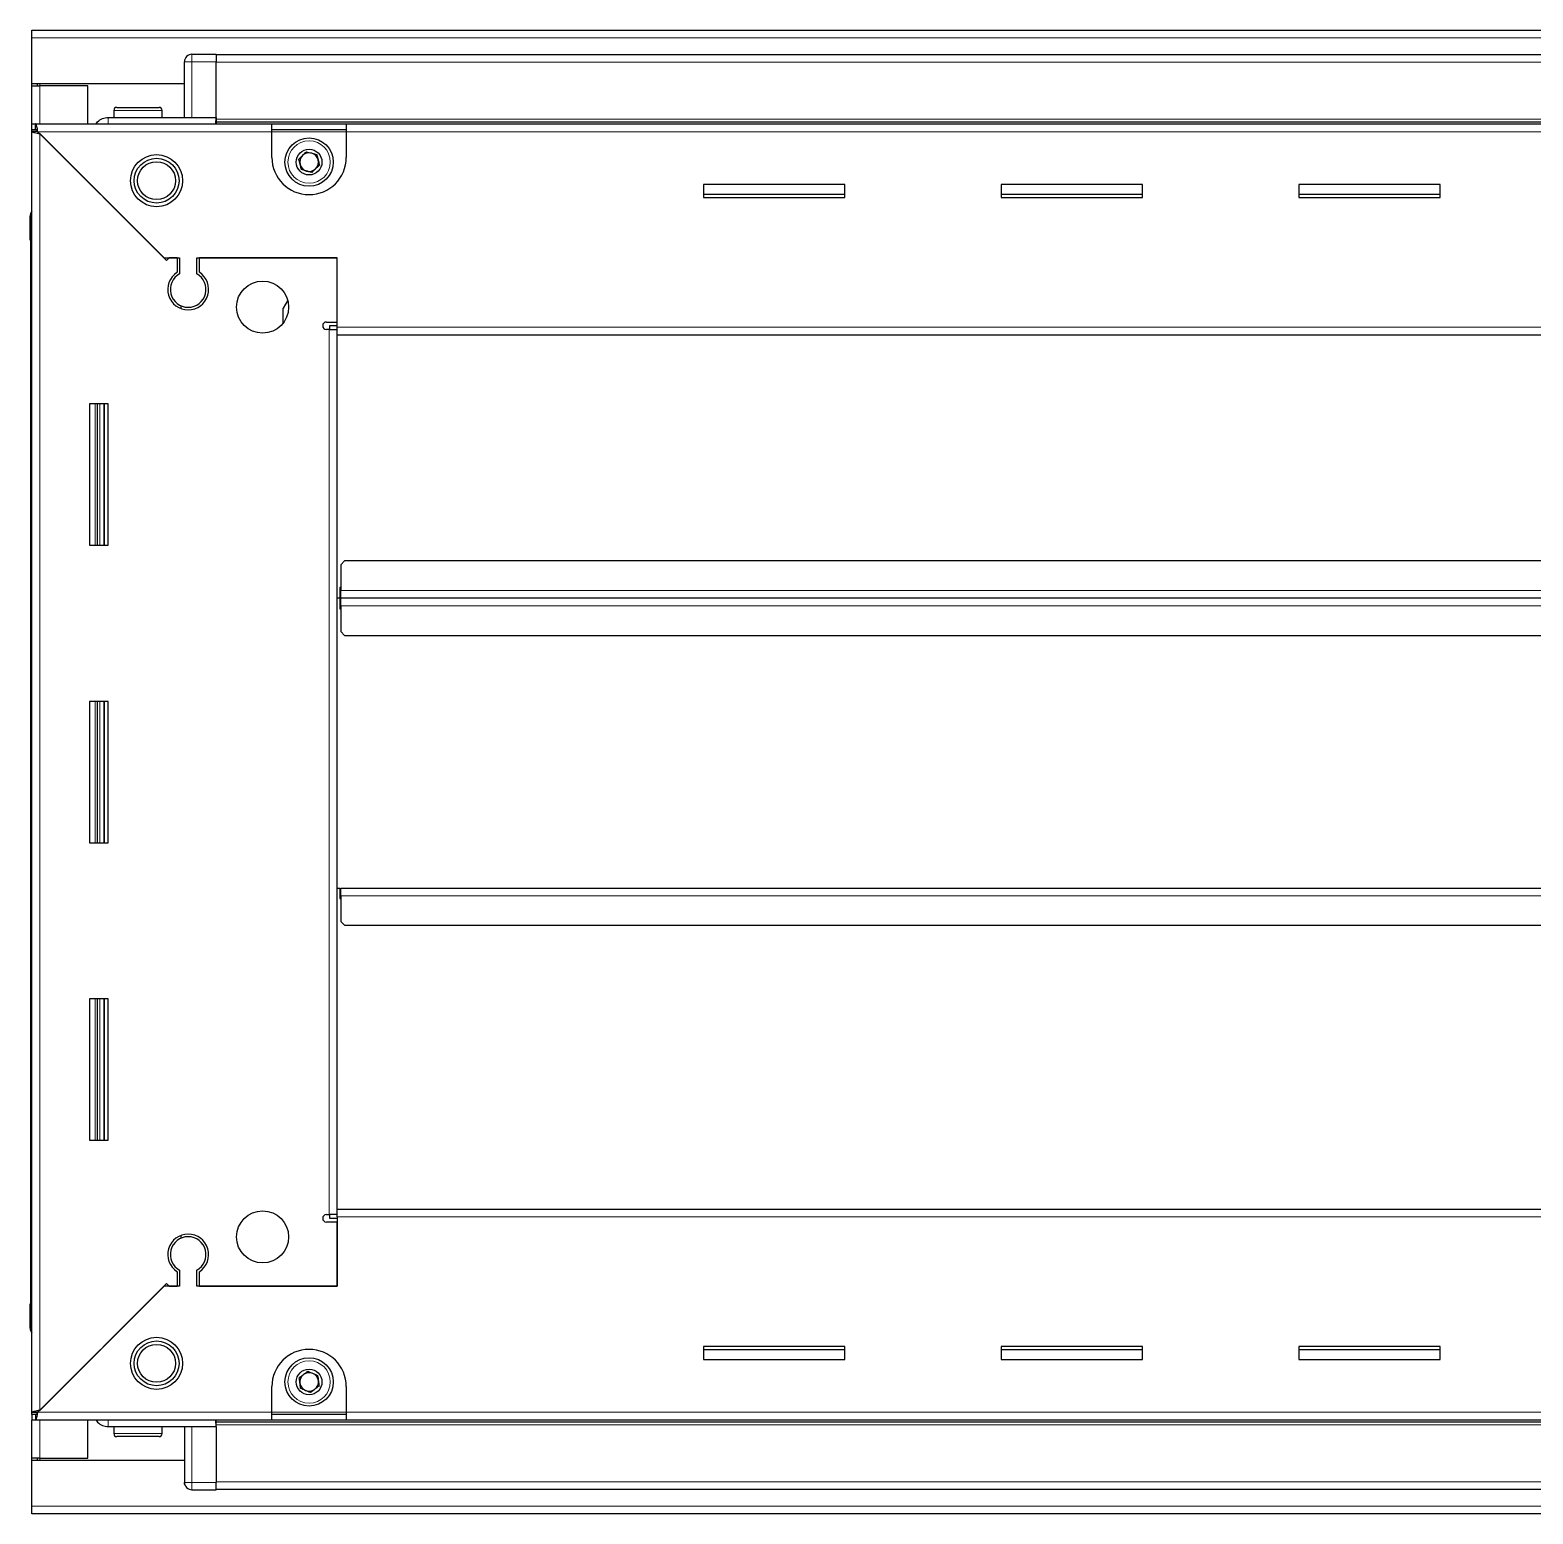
# Model space of a CAD drawing. Header units: millimetres. Extents: x 1315 to 4550, y 427 to 1624.
# Drawn here: x 3274.9 to 3678.8, y 976.8 to 1375.8 of the extents above; entities that cross this region are included whole.
import ezdxf

# ---------------------------------------------------------------- set-up
doc = ezdxf.new("R2010")
doc.units = ezdxf.units.MM

msp = doc.modelspace()

# ---------------------------------------------------------------- linework, layer by layer
at = {"color": 7, "linetype": 'Continuous', "lineweight": 25}
for p, q in [((3275.42, 1375.82), (4474.42, 1375.82)), ((3275.42, 1373.72), (3275.42, 1375.82)), ((3275.42, 1361.32), (3275.42, 1373.72)), ((3318.42, 1369.32), (3324.92, 1369.32)), ((3318.42, 1369.32), (3324.92, 1369.32)), ((3324.92, 1369.32), (3324.92, 1369.32)), ((3324.92, 1369.32), (3324.92, 1369.32)), ((3324.92, 1369.32), (3324.92, 1367.32)), ((3316.42, 1352.32), (3316.42, 1367.32)), ((3317.1, 1368.82), (3317.09, 1368.82)), ((4424.92, 1369.17), (3324.92, 1369.17)), ((3324.92, 1352.32), (3324.92, 1367.32)), ((3316.42, 1361.32), (3275.42, 1361.32)), ((3275.42, 1360.82), (3275.42, 1361.32)), ((3276.92, 1360.82), (3276.92, 1361.32)), ((3275.42, 1360.82), (3277.52, 1360.82)), ((3275.42, 1350.57), (3275.42, 1360.82)), ((3290.42, 1360.82), (3277.52, 1360.82)), ((3290.42, 1350.57), (3290.42, 1360.82)), ((3297.42, 1354.22), (3297.42, 1352.32)), ((3298.22, 1355.02), (3309.62, 1355.02)), ((3310.42, 1352.32), (3310.42, 1354.22)), ((3275.42, 1349.07), (3275.42, 1350.57)), ((3275.42, 1350.57), (3276.42, 1350.57)), ((3276.42, 1350.57), (3339.92, 1350.57)), ((3276.42, 1349.07), (3276.42, 1350.57)), ((3295.92, 1352.32), (3324.92, 1352.32)), ((3324.84, 1350.57), (3324.92, 1352.29)), ((3324.92, 1352.32), (3324.92, 1351.82)), ((3324.92, 1351.17), (4424.92, 1351.17)), ((3339.92, 1348.47), (3339.92, 1350.57)), ((3339.92, 1350.57), (3359.92, 1350.57)), ((3359.92, 1350.57), (3359.92, 1348.47)), ((3359.92, 1350.57), (4389.92, 1350.57)), ((3275.42, 1348.57), (3275.42, 1349.07)), ((3275.42, 1349.07), (3276.42, 1349.07)), ((3275.42, 1004.07), (3275.42, 1348.57)), ((3276.92, 1348.57), (3275.42, 1348.57)), ((3277.02, 1348.47), (3310.92, 1314.57)), ((3311.62, 1313.87), (3277.52, 1347.97)), ((3339.92, 1349.07), (3359.92, 1349.07)), ((3339.92, 1341.57), (3339.92, 1348.47)), ((3359.92, 1348.47), (3359.92, 1341.57)), ((3493.92, 1334.32), (3455.92, 1334.32)), ((3455.92, 1334.32), (3455.92, 1330.82)), ((3493.92, 1330.82), (3493.92, 1334.32)), ((3573.92, 1334.32), (3535.92, 1334.32)), ((3535.92, 1334.32), (3535.92, 1330.82)), ((3573.92, 1330.82), (3573.92, 1334.32)), ((3653.92, 1334.32), (3615.92, 1334.32)), ((3615.92, 1334.32), (3615.92, 1330.82)), ((3653.92, 1330.82), (3653.92, 1334.32)), ((3493.92, 1331.57), (3455.92, 1331.57)), ((3455.92, 1330.82), (3493.92, 1330.82)), ((3573.92, 1331.57), (3535.92, 1331.57)), ((3535.92, 1330.82), (3573.92, 1330.82)), ((3653.92, 1331.57), (3615.92, 1331.57)), ((3615.92, 1330.82), (3653.92, 1330.82)), ((3274.92, 1325.82), (3274.92, 1319.32)), ((3274.92, 1319.32), (3274.92, 1325.82)), ((3274.92, 1319.32), (3274.92, 1319.32)), ((3275.42, 1319.32), (3274.92, 1319.32)), ((3275.07, 1319.32), (3275.07, 1033.32)), ((3310.92, 1314.57), (3315.12, 1314.57)), ((3312.32, 1314.57), (3311.62, 1313.87)), ((3314.42, 1314.57), (3312.32, 1314.57)), ((3314.42, 1314.57), (3314.42, 1310.68)), ((3315.12, 1314.57), (3315.12, 1310.29)), ((3319.72, 1314.57), (3357.42, 1314.57)), ((3319.72, 1310.29), (3319.72, 1314.57)), ((3320.42, 1310.68), (3320.42, 1314.57)), ((3357.42, 1314.57), (3320.42, 1314.57)), ((3357.42, 1295.92), (3357.42, 1314.57)), ((3357.42, 1297.32), (3357.42, 1314.57)), ((3315.42, 1301.71), (3315.42, 1300.95)), ((3344.16, 1303.22), (3342.92, 1301.07)), ((3342.92, 1296.99), (3342.92, 1301.07)), ((3354.57, 1297.32), (3357.42, 1297.32)), ((3355.32, 1295.32), (3354.57, 1295.32)), ((3355.32, 1295.32), (3357.42, 1295.32)), ((3357.42, 1296.32), (3355.42, 1296.32)), ((3355.42, 1296.32), (3355.42, 1295.32)), ((3357.42, 1293.82), (3357.42, 1295.92)), ((4392.42, 1293.82), (3357.42, 1293.82)), ((3357.42, 1058.82), (3357.42, 1293.82)), ((3295.92, 1275.32), (3290.92, 1275.32)), ((3290.92, 1275.32), (3290.92, 1237.32)), ((3293.07, 1237.32), (3293.07, 1275.32)), ((3294.86, 1237.32), (3294.86, 1275.32)), ((3294.9, 1237.32), (3294.9, 1275.32)), ((3295.92, 1237.32), (3295.92, 1275.32)), ((3290.92, 1237.32), (3295.92, 1237.32)), ((3359.42, 1233.07), (3358.42, 1232.07)), ((3358.42, 1232.07), (3358.42, 1225.17)), ((4390.42, 1233.07), (3359.42, 1233.07)), ((3358.42, 1225.92), (3358.17, 1225.92)), ((3358.17, 1225.92), (3358.17, 1223.07)), ((3358.42, 1223.07), (3358.42, 1225.17)), ((3358.17, 1223.07), (3357.42, 1223.07)), ((3358.17, 1223.07), (3358.17, 1220.22)), ((3358.17, 1220.22), (3358.42, 1220.22)), ((4391.42, 1223.07), (3358.42, 1223.07)), ((3358.42, 1220.97), (3358.42, 1223.07)), ((3358.42, 1220.97), (3358.42, 1214.07)), ((3358.42, 1214.07), (3359.42, 1213.07)), ((3359.42, 1213.07), (4390.42, 1213.07)), ((3295.92, 1195.32), (3290.92, 1195.32)), ((3290.92, 1195.32), (3290.92, 1157.32)), ((3293.07, 1157.32), (3293.07, 1195.32)), ((3294.86, 1157.32), (3294.86, 1195.32)), ((3294.9, 1157.32), (3294.9, 1195.32)), ((3295.92, 1157.32), (3295.92, 1195.32)), ((3290.92, 1157.32), (3295.92, 1157.32)), ((3357.42, 1145.12), (3358.17, 1145.12)), ((3358.17, 1145.12), (3358.17, 1142.27)), ((3358.42, 1143.02), (3358.42, 1145.12)), ((3358.42, 1145.12), (4391.42, 1145.12)), ((3358.17, 1142.27), (3358.42, 1142.27)), ((3358.42, 1143.02), (3358.42, 1136.12)), ((3358.42, 1136.12), (3359.42, 1135.12)), ((3359.42, 1135.12), (4390.42, 1135.12)), ((3295.92, 1115.32), (3290.92, 1115.32)), ((3290.92, 1115.32), (3290.92, 1077.32)), ((3293.07, 1077.32), (3293.07, 1115.32)), ((3294.86, 1077.32), (3294.86, 1115.32)), ((3294.9, 1077.32), (3294.9, 1115.32)), ((3295.92, 1077.32), (3295.92, 1115.32)), ((3290.92, 1077.32), (3295.92, 1077.32)), ((3357.42, 1056.72), (3357.42, 1058.82)), ((3357.42, 1058.82), (4392.42, 1058.82)), ((3354.57, 1057.32), (3355.32, 1057.32)), ((3357.42, 1055.32), (3354.57, 1055.32)), ((3357.42, 1057.32), (3355.32, 1057.32)), ((3355.42, 1057.32), (3355.42, 1056.32)), ((3355.42, 1056.32), (3357.42, 1056.32)), ((3357.42, 1056.72), (3357.42, 1038.07)), ((3357.42, 1038.07), (3357.42, 1055.32)), ((3315.42, 1051.7), (3315.42, 1050.94)), ((3315.12, 1042.36), (3315.12, 1038.07)), ((3319.72, 1038.07), (3319.72, 1042.36)), ((3277.52, 1004.67), (3311.62, 1038.77)), ((3311.62, 1038.77), (3312.32, 1038.07)), ((3314.42, 1041.96), (3314.42, 1038.07)), ((3320.42, 1038.07), (3320.42, 1041.96)), ((3310.92, 1038.07), (3277.02, 1004.17)), ((3315.12, 1038.07), (3310.92, 1038.07)), ((3312.32, 1038.07), (3314.42, 1038.07)), ((3357.42, 1038.07), (3319.72, 1038.07)), ((3320.42, 1038.07), (3357.42, 1038.07)), ((3274.92, 1033.32), (3274.92, 1033.32)), ((3274.92, 1026.82), (3274.92, 1033.32)), ((3274.92, 1033.32), (3274.92, 1033.32)), ((3274.92, 1033.32), (3274.92, 1026.82)), ((3275.42, 1033.32), (3274.92, 1033.32)), ((3275.42, 1025.5), (3275.42, 1025.5)), ((3493.92, 1021.82), (3455.92, 1021.82)), ((3455.92, 1021.82), (3455.92, 1018.32)), ((3455.92, 1021.07), (3493.92, 1021.07)), ((3455.92, 1018.32), (3493.92, 1018.32)), ((3493.92, 1018.32), (3493.92, 1021.82)), ((3573.92, 1021.82), (3535.92, 1021.82)), ((3535.92, 1021.82), (3535.92, 1018.32)), ((3535.92, 1021.07), (3573.92, 1021.07)), ((3535.92, 1018.32), (3573.92, 1018.32)), ((3573.92, 1018.32), (3573.92, 1021.82)), ((3653.92, 1021.82), (3615.92, 1021.82)), ((3615.92, 1021.82), (3615.92, 1018.32)), ((3615.92, 1021.07), (3653.92, 1021.07)), ((3615.92, 1018.32), (3653.92, 1018.32)), ((3653.92, 1018.32), (3653.92, 1021.82)), ((3339.92, 1004.17), (3339.92, 1011.07)), ((3359.92, 1011.07), (3359.92, 1004.17)), ((3275.42, 1003.57), (3275.42, 1004.07)), ((3276.92, 1004.07), (3275.42, 1004.07)), ((3275.42, 1003.57), (3275.42, 1002.07)), ((3276.42, 1003.57), (3275.42, 1003.57)), ((3275.42, 991.82), (3275.42, 1002.07)), ((3276.42, 1002.07), (3275.42, 1002.07)), ((3276.42, 1003.57), (3276.42, 1002.07)), ((3339.92, 1002.07), (3276.42, 1002.07)), ((3290.42, 991.82), (3290.42, 1002.07)), ((3324.92, 1000.36), (3324.84, 1002.07)), ((3339.92, 1002.07), (3339.92, 1004.17)), ((3359.92, 1003.57), (3339.92, 1003.57)), ((3359.92, 1002.07), (3339.92, 1002.07)), ((3359.92, 1004.17), (3359.92, 1002.07)), ((4389.92, 1002.07), (3359.92, 1002.07)), ((3295.92, 1000.32), (3324.92, 1000.32)), ((3297.42, 1000.32), (3297.42, 998.42)), ((3310.42, 998.42), (3310.42, 1000.32)), ((3316.42, 1000.32), (3316.42, 985.32)), ((4424.92, 1001.47), (3324.92, 1001.47)), ((3324.92, 1000.32), (3324.92, 1000.82)), ((3324.92, 1000.32), (3324.92, 985.32)), ((3301.99, 997.62), (3298.22, 997.62)), ((3309.62, 997.62), (3301.99, 997.62)), ((3277.52, 991.82), (3275.42, 991.82)), ((3275.42, 991.32), (3275.42, 991.82)), ((3275.42, 978.92), (3275.42, 991.32)), ((3275.42, 991.32), (3316.42, 991.32)), ((3276.92, 991.32), (3276.92, 991.82)), ((3277.52, 991.82), (3290.42, 991.82)), ((3316.42, 985.32), (3316.42, 985.32)), ((3318.42, 983.32), (3324.92, 983.32)), ((3318.42, 983.32), (3324.92, 983.32)), ((3324.92, 983.32), (3324.92, 985.32)), ((3324.92, 983.47), (4424.92, 983.47)), ((3324.92, 983.32), (3324.92, 983.32)), ((3275.42, 976.82), (3275.42, 978.92)), ((4474.42, 976.82), (3275.42, 976.82))]:
    msp.add_line(p, q, dxfattribs=at)
at = {"color": 8, "linetype": 'Continuous', "lineweight": 18}
for p, q in [((4474.42, 1373.72), (3275.42, 1373.72)), ((3318.42, 1369.32), (3318.42, 1367.32)), ((3316.42, 1367.32), (3318.42, 1367.32)), ((3318.42, 1367.32), (3318.42, 1352.32)), ((3324.92, 1367.32), (3318.42, 1367.32)), ((4424.92, 1367.17), (3324.92, 1367.17)), ((3277.52, 1360.82), (3277.52, 1361.32)), ((3277.52, 1350.57), (3277.52, 1360.82)), ((3297.42, 1354.22), (3310.42, 1354.22)), ((4424.92, 1351.82), (3324.92, 1351.82)), ((4424.92, 1350.59), (3324.92, 1350.59)), ((3339.92, 1348.47), (3277.02, 1348.47)), ((3277.52, 1347.97), (3277.52, 1004.67)), ((3339.92, 1348.47), (3359.92, 1348.47)), ((4389.92, 1348.47), (3359.92, 1348.47)), ((3275.42, 1325.82), (3274.92, 1325.82)), ((3355.32, 1057.32), (3355.32, 1295.32)), ((3357.42, 1295.92), (4392.42, 1295.92)), ((3292.42, 1275.32), (3292.42, 1237.32)), ((3293.65, 1275.32), (3293.65, 1237.32)), ((4391.42, 1225.17), (3358.42, 1225.17)), ((3358.42, 1220.97), (4391.42, 1220.97)), ((3292.42, 1195.32), (3292.42, 1157.32)), ((3293.65, 1195.32), (3293.65, 1157.32)), ((3358.42, 1143.02), (4391.42, 1143.02)), ((3292.42, 1115.32), (3292.42, 1077.32)), ((3293.65, 1115.32), (3293.65, 1077.32)), ((4392.42, 1056.72), (3357.42, 1056.72)), ((3275.42, 1026.82), (3274.92, 1026.82)), ((3277.02, 1004.17), (3339.92, 1004.17)), ((3277.52, 991.82), (3277.52, 1002.07)), ((3324.92, 1002.06), (4424.92, 1002.06)), ((3359.92, 1004.17), (3339.92, 1004.17)), ((3359.92, 1004.17), (4389.92, 1004.17)), ((3301.72, 998.42), (3297.42, 998.42)), ((3310.42, 998.42), (3301.72, 998.42)), ((3318.42, 985.32), (3318.42, 1000.32)), ((3324.92, 1000.82), (4424.92, 1000.82)), ((3277.52, 991.32), (3277.52, 991.82)), ((3316.42, 985.32), (3318.42, 985.32)), ((3318.42, 983.32), (3318.42, 985.32)), ((3324.92, 985.32), (3318.42, 985.32)), ((3324.92, 985.47), (4424.92, 985.47)), ((4474.42, 978.92), (3275.42, 978.92))]:
    msp.add_line(p, q, dxfattribs=at)
at = {"color": 7, "linetype": 'Continuous', "lineweight": 25, "flags": 128}
msp.add_lwpolyline([(3316.56, 984.57), (3316.46, 984.93), (3316.42, 985.32)], dxfattribs=at)
at = {"color": 7, "linetype": 'Continuous', "lineweight": 25}
for centre, radius in [((3349.92, 1340.32), 6.5), ((3308.92, 1335.32), 7), ((3308.92, 1335.32), 6.03), ((3349.92, 1340.32), 3.46), ((3308.92, 1335.32), 5.1), ((3337.42, 1301.32), 7), ((3337.42, 1051.32), 7), ((3308.92, 1017.32), 7), ((3308.92, 1017.32), 6.03), ((3308.92, 1017.32), 5.1), ((3349.92, 1012.32), 6.5), ((3349.92, 1012.32), 3.46)]:
    msp.add_circle(centre, radius, dxfattribs=at)
at = {"color": 8, "linetype": 'Continuous', "lineweight": 18}
for centre in [(3349.92, 1340.32), (3349.92, 1012.32)]:
    msp.add_circle(centre, 5.7, dxfattribs=at)
at = {"color": 7, "linetype": 'Continuous', "lineweight": 25}
for centre, radius, start, end in [((3318.42, 1367.32), 2, 90, 180), ((3298.22, 1354.22), 0.8, 90, 180), ((3309.62, 1354.22), 0.8, 0, 90), ((3316.22, 1352.52), 0.2, 270, 0), ((3349.92, 1341.57), 10, 180, 270), ((3349.92, 1340.32), 2.5, 134.0156, 194.0156), ((3349.92, 1340.32), 2.5, 74.0156, 134.0156), ((3349.92, 1341.57), 10, 270, 0), ((3349.92, 1340.32), 2.5, 14.0156, 74.0156), ((3349.92, 1340.32), 2.5, 194.0156, 254.0156), ((3349.92, 1340.32), 2.5, 254.0156, 314.0156), ((3349.92, 1340.32), 2.5, 314.0156, 14.0156), ((3276.92, 1325.82), 2, 138.5904, 180), ((3317.42, 1306.07), 5.5, 123.0557, 56.9443), ((3317.42, 1306.07), 4.8, 118.631, 61.369), ((3354.57, 1296.32), 1, 90, 270), ((3354.57, 1056.32), 1, 90, 270), ((3317.42, 1046.57), 5.5, 303.0557, 236.9443), ((3317.42, 1046.57), 4.8, 298.631, 241.369), ((3276.92, 1026.82), 2, 180, 221.3942), ((3349.92, 1011.07), 10, 90, 180), ((3349.92, 1011.07), 10, 0, 90), ((3349.92, 1012.32), 2.5, 127.474, 187.474), ((3349.92, 1012.32), 2.5, 67.474, 127.474), ((3349.92, 1012.32), 2.5, 7.474, 67.474), ((3349.92, 1012.32), 2.5, 187.474, 247.474), ((3349.92, 1012.32), 2.5, 247.474, 307.474), ((3349.92, 1012.32), 2.5, 307.474, 7.474), ((3298.22, 998.42), 0.8, 180, 270), ((3309.62, 998.42), 0.8, 270, 0), ((3316.22, 1000.12), 0.2, 0, 90), ((3318.42, 985.32), 2, 180, 270)]:
    msp.add_arc(centre, radius, start, end, dxfattribs=at)
for points, knots in [([(3277.02, 1348.47), (3276.97, 1348.73), (3276.88, 1349.22), (3276.75, 1349.86), (3276.62, 1350.33), (3276.51, 1350.55), (3276.44, 1350.57), (3276.42, 1350.57)], [0, 0, 0, 0, 0.230255, 0.448522, 0.666786, 0.88505, 1, 1, 1, 1]), ([(3292.7, 1350.57), (3292.82, 1350.77), (3293.21, 1351.42), (3294.36, 1352.13), (3295.4, 1352.26), (3295.92, 1352.32)], [0, 0, 0, 0, 0.18225, 0.591125, 1, 1, 1, 1]), ([(3324.92, 1352.32), (3324.92, 1352.29), (3324.92, 1352.21), (3324.92, 1351.59), (3324.92, 1351.01), (3324.92, 1350.62), (3324.92, 1350.59)], [0, 0, 0, 0, 0.324279, 0.648558, 0.972836, 1, 1, 1, 1]), ([(3275.42, 1348.57), (3275.44, 1348.53), (3275.5, 1348.44), (3275.89, 1348.3), (3276.45, 1348.17), (3277.03, 1348.06), (3277.39, 1348), (3277.52, 1347.97)], [0, 0, 0, 0, 0.230255, 0.448522, 0.666786, 0.88505, 1, 1, 1, 1]), ([(3347.14, 1341.12), (3347.51, 1341.48), (3348.21, 1342.15), (3348.9, 1342.81), (3349.22, 1343.12)], [0, 0, 0, 0, 0.534686, 1, 1, 1, 1]), ([(3347.84, 1338.32), (3347.76, 1338.65), (3347.56, 1339.45), (3347.32, 1340.42), (3347.17, 1341), (3347.14, 1341.12)], [0, 0, 0, 0, 0.362901, 0.866875, 1, 1, 1, 1]), ([(3349.22, 1343.12), (3349.71, 1342.98), (3350.64, 1342.72), (3351.56, 1342.45), (3351.99, 1342.33)], [0, 0, 0, 0, 0.534686, 1, 1, 1, 1]), ([(3351.99, 1342.33), (3352.02, 1342.21), (3352.17, 1341.63), (3352.41, 1340.66), (3352.61, 1339.86), (3352.69, 1339.53)], [0, 0, 0, 0, 0.133125, 0.637099, 1, 1, 1, 1]), ([(3350.62, 1337.52), (3350.12, 1337.66), (3349.19, 1337.93), (3348.27, 1338.19), (3347.84, 1338.32)], [0, 0, 0, 0, 0.534686, 1, 1, 1, 1]), ([(3352.69, 1339.53), (3352.32, 1339.17), (3351.63, 1338.5), (3350.94, 1337.83), (3350.62, 1337.52)], [0, 0, 0, 0, 0.534686, 1, 1, 1, 1]), ([(3347.25, 1013.43), (3347.35, 1013.51), (3347.83, 1013.87), (3348.62, 1014.48), (3349.27, 1014.98), (3349.54, 1015.19)], [0, 0, 0, 0, 0.133125, 0.637099, 1, 1, 1, 1]), ([(3349.54, 1015.19), (3350.02, 1014.99), (3350.91, 1014.62), (3351.8, 1014.25), (3352.21, 1014.08)], [0, 0, 0, 0, 0.534686, 1, 1, 1, 1]), ([(3352.21, 1014.08), (3352.28, 1013.57), (3352.4, 1012.61), (3352.53, 1011.66), (3352.58, 1011.22)], [0, 0, 0, 0, 0.534686, 1, 1, 1, 1]), ([(3347.63, 1010.57), (3347.56, 1011.08), (3347.43, 1012.03), (3347.31, 1012.99), (3347.25, 1013.43)], [0, 0, 0, 0, 0.534686, 1, 1, 1, 1]), ([(3350.29, 1009.46), (3349.82, 1009.66), (3348.93, 1010.03), (3348.04, 1010.4), (3347.63, 1010.57)], [0, 0, 0, 0, 0.534686, 1, 1, 1, 1]), ([(3352.58, 1011.22), (3352.31, 1011.01), (3351.66, 1010.51), (3350.87, 1009.9), (3350.39, 1009.54), (3350.29, 1009.46)], [0, 0, 0, 0, 0.362901, 0.866875, 1, 1, 1, 1]), ([(3277.52, 1004.67), (3277.26, 1004.63), (3276.77, 1004.54), (3276.13, 1004.4), (3275.66, 1004.27), (3275.44, 1004.16), (3275.42, 1004.1), (3275.42, 1004.07)], [0, 0, 0, 0, 0.230255, 0.448522, 0.666786, 0.88505, 1, 1, 1, 1]), ([(3276.42, 1002.07), (3276.46, 1002.1), (3276.55, 1002.15), (3276.69, 1002.55), (3276.82, 1003.1), (3276.93, 1003.68), (3276.99, 1004.05), (3277.02, 1004.17)], [0, 0, 0, 0, 0.230255, 0.448522, 0.666786, 0.88505, 1, 1, 1, 1]), ([(3292.7, 1002.07), (3292.82, 1001.87), (3293.21, 1001.22), (3294.36, 1000.51), (3295.4, 1000.39), (3295.92, 1000.32)], [0, 0, 0, 0, 0.18225, 0.591125, 1, 1, 1, 1]), ([(3324.92, 1000.32), (3324.92, 1000.36), (3324.92, 1000.44), (3324.92, 1001.06), (3324.92, 1001.62), (3324.92, 1001.99), (3324.92, 1002)], [0, 0, 0, 0, 0.330266, 0.660532, 0.990799, 1, 1, 1, 1])]:
    msp.add_open_spline(points, degree=3, knots=knots, dxfattribs=at)
at = {"color": 8, "linetype": 'Continuous', "lineweight": 18}
for points in [[(3295.92, 1352.32), (3295.92, 1352.28), (3295.92, 1352.2), (3295.92, 1351.77), (3295.92, 1351.31), (3295.92, 1350.9), (3295.92, 1350.63), (3295.92, 1350.57)], [(3295.92, 1000.32), (3295.92, 1000.37), (3295.92, 1000.44), (3295.92, 1000.88), (3295.92, 1001.33), (3295.92, 1001.75), (3295.92, 1002.02), (3295.92, 1002.07)]]:
    msp.add_open_spline(points, degree=3, knots=[0, 0, 0, 0, 0.359753, 0.553414, 0.751185, 0.948956, 1, 1, 1, 1], dxfattribs=at)
at = {"color": 7, "linetype": 'Continuous', "lineweight": 25}
for points in [[(3277.02, 1348.47), (3276.97, 1348.55), (3276.87, 1348.71), (3276.72, 1348.91), (3276.57, 1349.05), (3276.47, 1349.06), (3276.42, 1349.07)], [(3276.92, 1348.57), (3276.93, 1348.52), (3276.94, 1348.42), (3277.08, 1348.27), (3277.28, 1348.12), (3277.44, 1348.02), (3277.52, 1347.97)], [(3276.42, 1003.57), (3276.47, 1003.58), (3276.57, 1003.6), (3276.72, 1003.74), (3276.87, 1003.94), (3276.97, 1004.09), (3277.02, 1004.17)], [(3277.52, 1004.67), (3277.44, 1004.62), (3277.28, 1004.52), (3277.08, 1004.37), (3276.94, 1004.22), (3276.93, 1004.12), (3276.92, 1004.07)]]:
    msp.add_open_spline(points, degree=3, dxfattribs=at)

doc.saveas('drawing.dxf')
